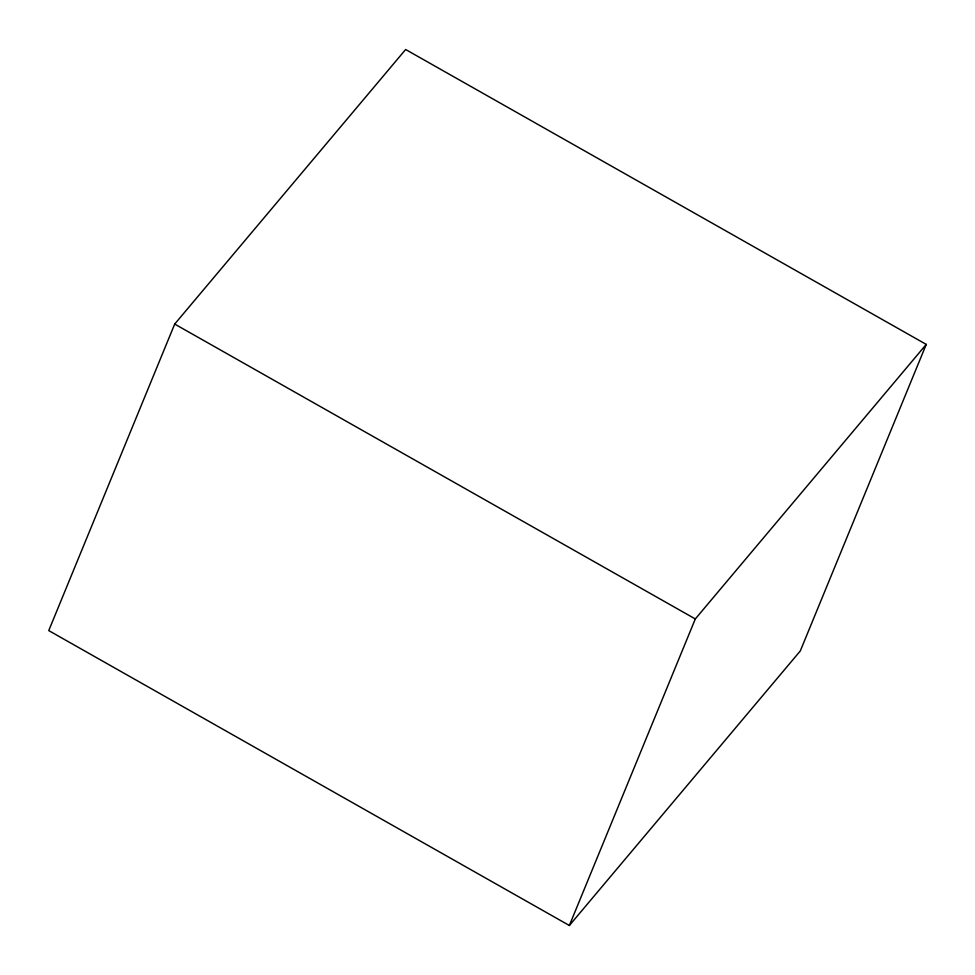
<?xml version="1.0" encoding="UTF-8"?>
<svg xmlns="http://www.w3.org/2000/svg" width="975" height="975" viewBox="0 0 975 975"><rect width="100%" height="100%" fill="white"/><g stroke="black" fill="none" stroke-linecap="round" stroke-linejoin="round"><path stroke-width="1.46" d="M174.696 324.066L48.75 630.593L569.363 925.494L800.304 650.934L926.25 344.407L405.637 49.506L174.696 324.066L695.309 618.954L926.25 344.407M569.363 925.494L695.309 618.954"/></g></svg>
